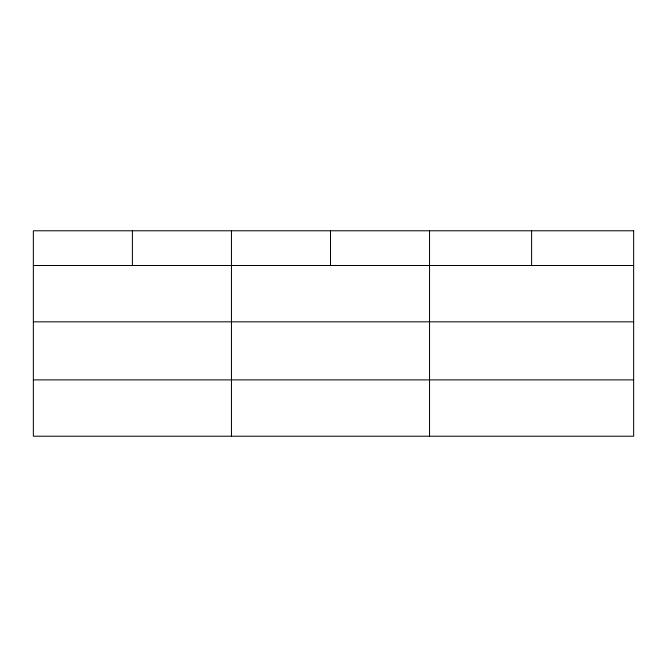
<?xml version="1.0" encoding="UTF-8"?>
<svg xmlns="http://www.w3.org/2000/svg" width="667" height="667" viewBox="0 0 667 667"><rect width="100%" height="100%" fill="white"/><g stroke="black" fill="none" stroke-linecap="round" stroke-linejoin="round"><path stroke-width="1" d="M33.35 265.499L633.65 265.499M33.35 321.836L633.65 321.836M33.35 379.882L633.65 379.882M531.599 230.782L531.599 265.499M429.548 230.782L429.548 436.218M330.498 230.782L330.498 265.499M231.449 230.782L231.449 436.218M132.4 230.782L132.4 265.499M633.65 230.782L33.35 230.782L33.35 436.218L633.65 436.218L633.65 230.782"/></g></svg>
